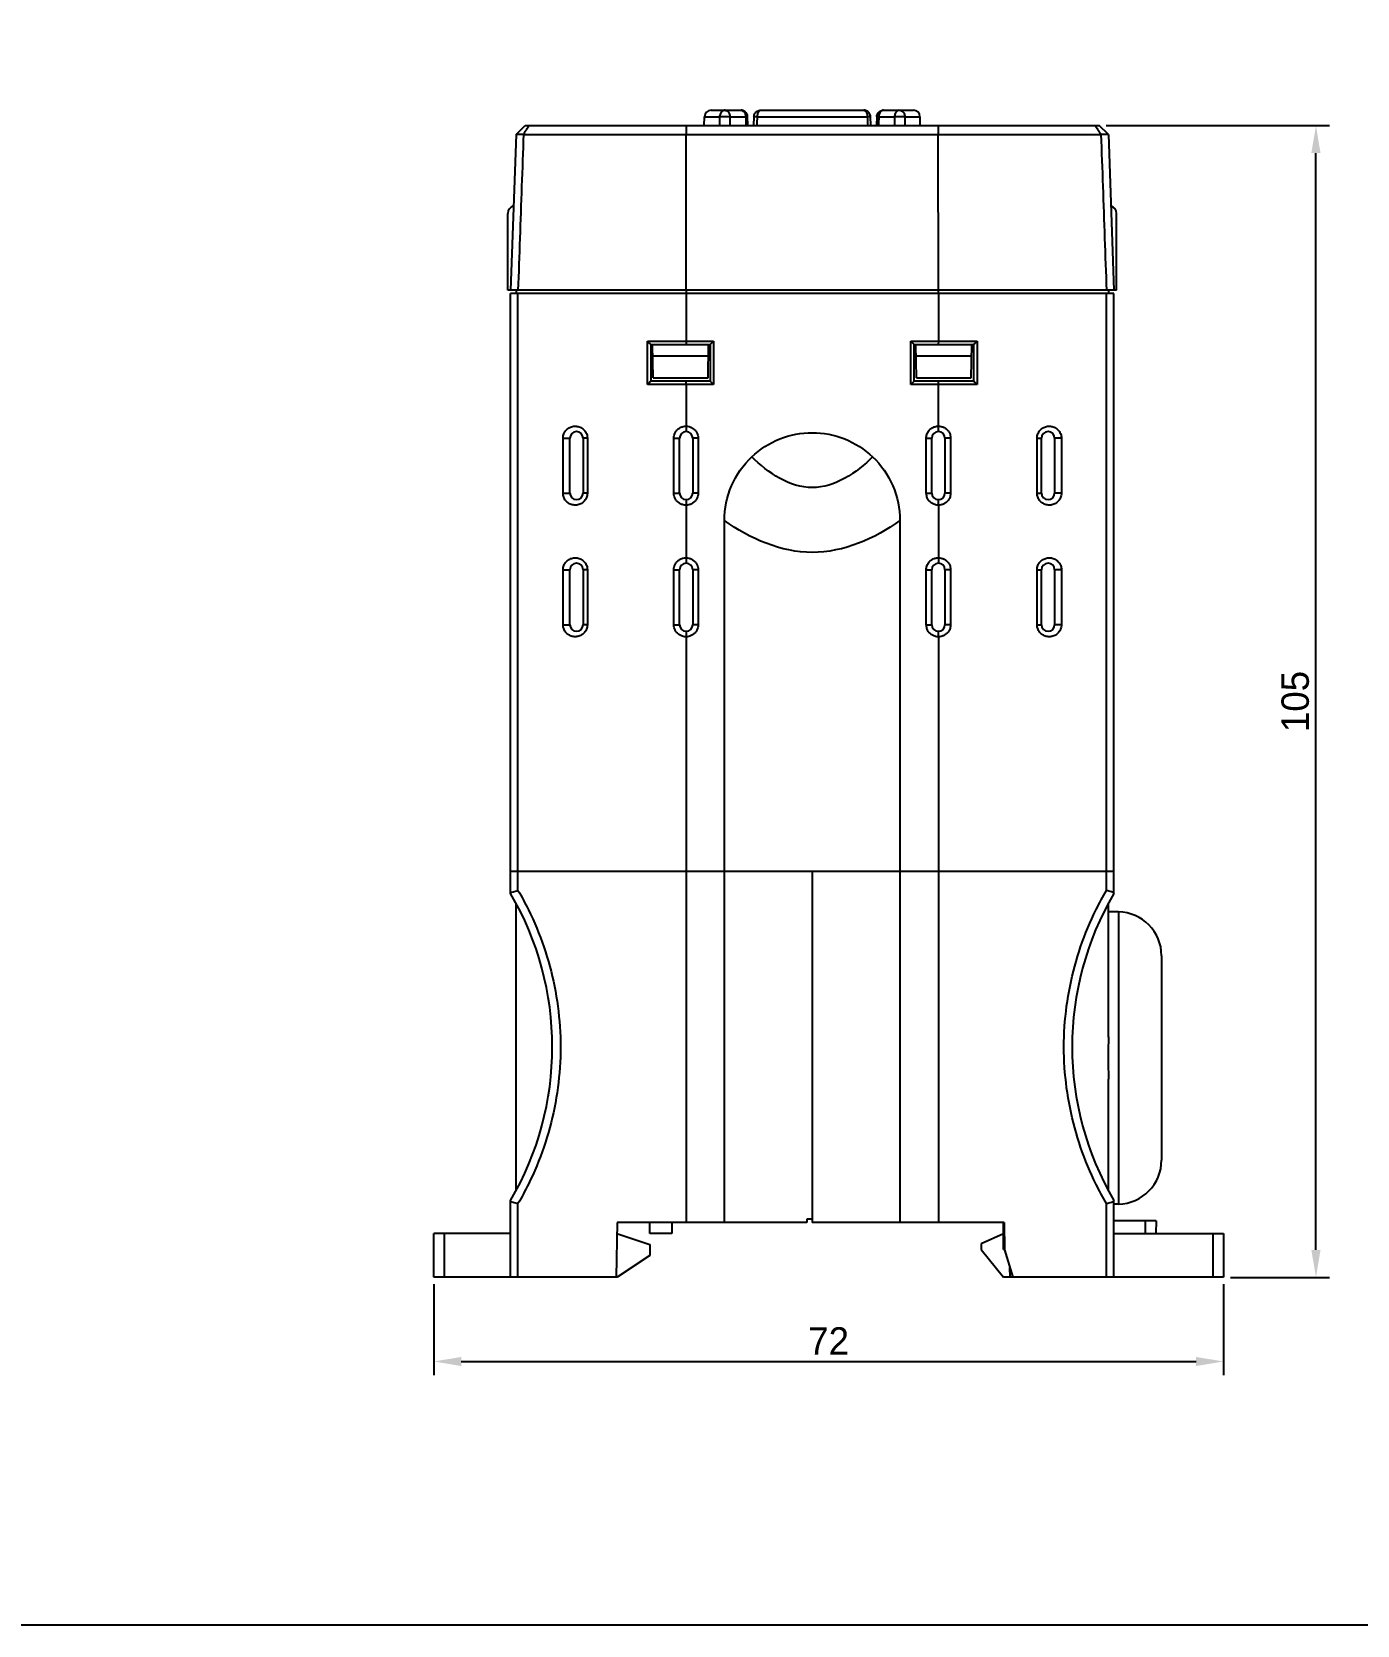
# Model space of a CAD drawing. Header units: millimetres. Extents: x 46 to 886, y 51 to 632.
# Drawn here: x 172.5 to 293.3, y 50.7 to 196 of the extents above; entities that cross this region are included whole.
import ezdxf

# ---------------------------------------------------------------- set-up
doc = ezdxf.new("R2010")
doc.units = ezdxf.units.MM
doc.layers.add('02___PRT_ALL_AXES', color=7, linetype='Continuous')
doc.styles.get("Standard").update_dxf_attribs({"font": 'BareunDotumPro1.ttf'})
doc.dimstyles.new('ISO-25', dxfattribs={"dimtxt": 2.5, "dimasz": 2.5, "dimexe": 1.25, "dimexo": 0.625, "dimtad": 1, "dimtxsty": 'Standard', "dimcen": 2.5, "dimadec": 0, "dimazin": 0, "dimtfac": 1, "dimtmove": 0, "dimatfit": 3, "dimfxl": 0, "dimarcsym": 0})

# ---------------------------------------------------------------- blocks, each defined once
blk = doc.blocks.new('*D25')
at = {"color": 0, "lineweight": -2}
for p, q in [((209.12, 81.82), (209.12, 73.52)), ((281.12, 81.82), (281.12, 73.52)), ((211.62, 74.77), (278.62, 74.77))]:
    blk.add_line(p, q, dxfattribs=at)
at = {"color": 0}
for points in [[(211.62, 75.18), (211.62, 74.35), (209.12, 74.77)], [(278.62, 74.35), (278.62, 75.18), (281.12, 74.77)]]:
    blk.add_solid(points, dxfattribs=at)
at = {"layer": 'Defpoints', "color": 0}
for p in [(209.12, 82.44), (281.12, 82.44), (281.12, 74.77)]:
    blk.add_point(p, dxfattribs=at)
at = {"color": 0, "insert": (245.12, 76.64), "char_height": 2.5, "attachment_point": 5}
blk.add_mtext('72', dxfattribs=at)
blk = doc.blocks.new('*D26')
at = {"color": 0, "lineweight": -2}
for p, q in [((270.42, 187.44), (290.8, 187.44)), ((289.55, 84.94), (289.55, 184.94)), ((281.75, 82.44), (290.8, 82.44))]:
    blk.add_line(p, q, dxfattribs=at)
at = {"color": 0}
for points in [[(289.97, 184.94), (289.13, 184.94), (289.55, 187.44)], [(289.13, 84.94), (289.97, 84.94), (289.55, 82.44)]]:
    blk.add_solid(points, dxfattribs=at)
at = {"layer": 'Defpoints', "color": 0}
for p in [(269.8, 187.44), (289.55, 187.44), (281.12, 82.44)]:
    blk.add_point(p, dxfattribs=at)
at = {"color": 0, "insert": (287.67, 134.94), "char_height": 2.5, "attachment_point": 5, "rotation": 90}
blk.add_mtext('105', dxfattribs=at)

msp = doc.modelspace()

# ---------------------------------------------------------------- linework, layer by layer
at = {"color": 7, "linetype": 'Continuous'}
for p, q in [((234.396, 188.842), (237.13, 188.842)), ((238.906, 188.842), (248.339, 188.842)), ((250.115, 188.842), (252.849, 188.842)), ((216.618, 186.642), (217.446, 187.442)), ((217.446, 187.442), (269.799, 187.442)), ((232.128, 187.442), (232.128, 186.642)), ((233.774, 187.442), (233.796, 188.257)), ((233.796, 188.257), (235.176, 188.257)), ((236.116, 188.257), (237.554, 188.257)), ((237.756, 187.442), (237.73, 188.261)), ((238.307, 188.267), (238.272, 187.442)), ((238.6, 188.257), (248.645, 188.257)), ((248.973, 187.442), (248.938, 188.267)), ((249.515, 188.261), (249.489, 187.442)), ((249.691, 188.257), (251.129, 188.257)), ((252.069, 188.257), (253.449, 188.257)), ((253.471, 187.442), (253.449, 188.257)), ((255.117, 187.442), (255.117, 186.642)), ((270.627, 186.642), (269.799, 187.442)), ((216.618, 186.642), (216.123, 172.442)), ((216.619, 186.649), (217.297, 186.649)), ((217.296, 186.642), (269.949, 186.642)), ((232.123, 172.442), (232.128, 186.642)), ((255.123, 172.442), (255.117, 186.642)), ((269.948, 186.649), (270.626, 186.649)), ((270.627, 186.642), (271.123, 172.442)), ((215.873, 172.442), (215.873, 179.442)), ((271.373, 172.442), (271.373, 179.442)), ((271.373, 172.442), (215.873, 172.442)), ((271.123, 172.142), (216.123, 172.142)), ((216.123, 117.442), (216.123, 172.142)), ((216.623, 172.442), (216.623, 172.142)), ((216.794, 117.71), (216.794, 172.142)), ((232.123, 172.142), (232.123, 167.492)), ((232.128, 172.442), (232.128, 172.142)), ((255.117, 172.442), (255.117, 172.142)), ((255.123, 172.142), (255.123, 167.792)), ((270.451, 117.71), (270.451, 172.142)), ((270.623, 172.442), (270.623, 172.142)), ((271.123, 117.442), (271.123, 172.142)), ((228.595, 163.842), (228.595, 167.792)), ((228.595, 167.792), (232.123, 167.792)), ((228.896, 167.492), (234.323, 167.492)), ((228.923, 164.142), (228.923, 167.492)), ((229.123, 164.442), (229.069, 167.495)), ((234.175, 167.442), (229.07, 167.442)), ((232.123, 167.792), (234.623, 167.792)), ((234.123, 164.442), (234.176, 167.494)), ((234.323, 167.492), (234.623, 167.792)), ((234.323, 167.492), (234.323, 164.142)), ((234.623, 167.792), (234.623, 163.842)), ((252.923, 167.492), (252.623, 167.792)), ((252.623, 163.842), (252.623, 167.792)), ((252.623, 167.792), (255.123, 167.792)), ((252.923, 167.492), (258.349, 167.492)), ((252.923, 164.142), (252.923, 167.492)), ((253.123, 164.442), (253.069, 167.494)), ((258.175, 167.442), (253.07, 167.442)), ((255.123, 167.792), (255.116, 167.492)), ((255.123, 167.792), (258.65, 167.792)), ((258.123, 164.442), (258.176, 167.495)), ((258.323, 167.492), (258.323, 164.142)), ((258.65, 167.792), (258.65, 163.842)), ((229.088, 166.442), (234.157, 166.442)), ((253.088, 166.442), (258.157, 166.442)), ((229.123, 164.442), (234.123, 164.442)), ((253.123, 164.442), (258.123, 164.442)), ((232.123, 163.842), (228.595, 163.841)), ((234.323, 164.142), (228.896, 164.142)), ((232.123, 163.842), (232.129, 164.142)), ((232.123, 163.842), (232.123, 160.042)), ((234.623, 163.842), (232.123, 163.842)), ((234.323, 164.142), (234.623, 163.842)), ((252.923, 164.142), (252.623, 163.842)), ((255.123, 163.842), (252.623, 163.842)), ((258.349, 164.142), (252.923, 164.142)), ((255.123, 159.542), (255.123, 164.142)), ((258.65, 163.841), (255.123, 163.842)), ((232.123, 160.041), (232.123, 159.541)), ((220.899, 153.942), (220.899, 158.942)), ((220.899, 158.942), (221.523, 158.942)), ((221.523, 153.942), (221.523, 158.942)), ((222.723, 158.942), (222.723, 153.942)), ((223.122, 158.942), (222.723, 158.942)), ((223.122, 158.942), (223.122, 153.942)), ((231, 153.942), (231, 158.942)), ((231, 158.942), (231.523, 158.942)), ((231.523, 153.942), (231.523, 158.942)), ((232.723, 158.942), (232.723, 153.942)), ((233.223, 158.942), (232.723, 158.942)), ((233.223, 158.942), (233.223, 153.942)), ((254.023, 153.942), (254.023, 158.942)), ((254.023, 158.942), (254.523, 158.942)), ((254.523, 153.942), (254.523, 158.942)), ((255.723, 158.942), (255.723, 153.942)), ((256.245, 158.942), (255.723, 158.942)), ((256.245, 158.942), (256.245, 153.942)), ((264.123, 153.942), (264.123, 158.942)), ((264.123, 158.942), (264.523, 158.942)), ((264.523, 153.942), (264.523, 158.942)), ((265.723, 158.942), (265.723, 153.942)), ((266.346, 158.942), (265.723, 158.942)), ((266.346, 158.942), (266.346, 153.942)), ((220.899, 153.942), (221.523, 153.942)), ((223.122, 153.942), (222.723, 153.942)), ((231, 153.942), (231.523, 153.942)), ((232.123, 153.342), (232.123, 148.042)), ((233.223, 153.942), (232.723, 153.942)), ((254.023, 153.942), (254.523, 153.942)), ((255.123, 152.842), (255.123, 153.342)), ((255.123, 152.842), (255.123, 147.542)), ((256.245, 153.942), (255.723, 153.942)), ((264.123, 153.942), (264.523, 153.942)), ((266.346, 153.942), (265.723, 153.942)), ((235.623, 87.442), (235.623, 151.442)), ((251.623, 151.442), (251.623, 87.442)), ((220.899, 141.942), (220.899, 146.942)), ((220.899, 146.942), (221.523, 146.942)), ((221.523, 141.942), (221.523, 146.942)), ((222.723, 146.942), (222.723, 141.942)), ((223.122, 146.942), (222.723, 146.942)), ((223.122, 146.942), (223.122, 141.942)), ((231, 141.942), (231, 146.942)), ((231, 146.942), (231.523, 146.942)), ((231.523, 141.942), (231.523, 146.942)), ((232.123, 148.041), (232.123, 147.541)), ((232.723, 146.942), (232.723, 141.942)), ((233.223, 146.942), (232.723, 146.942)), ((233.223, 146.942), (233.223, 141.942)), ((254.023, 141.942), (254.023, 146.942)), ((254.023, 146.942), (254.523, 146.942)), ((254.523, 141.942), (254.523, 146.942)), ((255.723, 146.942), (255.723, 141.942)), ((256.245, 146.942), (255.723, 146.942)), ((256.245, 146.942), (256.245, 141.942)), ((264.123, 141.942), (264.123, 146.942)), ((264.123, 146.942), (264.523, 146.942)), ((264.523, 141.942), (264.523, 146.942)), ((265.723, 146.942), (265.723, 141.942)), ((266.346, 146.942), (265.723, 146.942)), ((266.346, 146.942), (266.346, 141.942)), ((220.899, 141.942), (221.523, 141.942)), ((223.122, 141.942), (222.723, 141.942)), ((231, 141.942), (231.523, 141.942)), ((232.123, 141.342), (232.123, 87.442)), ((233.223, 141.942), (232.723, 141.942)), ((254.023, 141.942), (254.523, 141.942)), ((255.123, 140.842), (255.123, 141.342)), ((256.245, 141.942), (255.723, 141.942)), ((264.123, 141.942), (264.523, 141.942)), ((266.346, 141.942), (265.723, 141.942)), ((255.123, 140.842), (255.123, 87.442)), ((271.123, 119.442), (216.123, 119.442)), ((243.623, 119.442), (243.623, 87.442)), ((271.542, 115.76), (270.623, 115.776)), ((271.542, 115.76), (271.542, 89.123)), ((275.473, 111.761), (275.473, 93.122)), ((216.123, 82.442), (216.123, 89.442)), ((216.794, 82.442), (216.794, 89.173)), ((270.451, 82.442), (270.451, 89.173)), ((271.123, 82.442), (271.123, 89.442)), ((271.542, 89.123), (271.123, 89.116)), ((225.823, 87.442), (225.735, 82.442)), ((243.123, 87.442), (225.823, 87.442)), ((228.823, 86.442), (228.823, 87.442)), ((230.823, 87.442), (230.823, 86.442)), ((243.623, 87.742), (243.123, 87.742)), ((243.123, 87.742), (243.123, 87.442)), ((261.123, 87.442), (243.623, 87.442)), ((261.073, 84.992), (261.073, 87.442)), ((261.123, 87.442), (261.166, 84.941)), ((274.973, 87.592), (271.123, 87.592)), ((273.973, 87.592), (273.964, 86.442)), ((274.973, 87.592), (274.952, 86.442)), ((209.123, 82.442), (209.123, 86.442)), ((216.123, 86.442), (209.123, 86.442)), ((210.105, 82.442), (210.105, 86.442)), ((225.805, 86.447), (228.823, 85.442)), ((230.823, 86.442), (228.823, 86.442)), ((261.073, 86.392), (259.023, 85.492)), ((261.073, 85.992), (261.148, 85.993)), ((271.123, 86.442), (281.123, 86.442)), ((280.14, 86.442), (280.14, 82.442)), ((281.123, 86.442), (281.123, 82.442)), ((228.823, 84.442), (225.823, 82.442)), ((228.823, 85.442), (228.823, 84.442)), ((259.023, 85.492), (259.023, 84.992)), ((259.023, 84.992), (261.073, 82.442)), ((261.073, 84.992), (261.165, 84.99)), ((261.166, 84.941), (261.91, 82.442)), ((261.662, 82.442), (261.647, 83.325)), ((225.823, 82.442), (209.123, 82.442)), ((281.123, 82.442), (261.073, 82.442))]:
    msp.add_line(p, q, dxfattribs=at)
msp.add_lwpolyline([(46.411, 631.769), (886.327, 631.769), (886.327, 50.731), (46.411, 50.731)], close=True)
for centre, radius, start, end in [((234.396, 188.242), 0.6, 90, 178.5), ((252.849, 188.242), 0.6, 1.5, 90), ((216.573, 179.442), 0.7, 105.06861, 180), ((270.673, 179.442), 0.7, 0, 74.93139), ((222.123, 158.942), 0.6, 0, 180), ((232.123, 158.942), 0.6, 0, 180), ((255.123, 158.942), 0.6, 0, 180), ((265.123, 158.942), 0.6, 0, 180), ((222.123, 153.942), 0.6, 180, 0), ((232.123, 153.942), 0.6, 180, 0), ((255.123, 153.942), 0.6, 180, 0), ((265.123, 153.942), 0.6, 180, 0), ((222.123, 146.942), 0.6, 0, 180), ((232.123, 146.942), 0.6, 0, 180), ((255.123, 146.942), 0.6, 0, 180), ((265.123, 146.942), 0.6, 0, 180), ((222.123, 141.942), 0.6, 180, 0), ((232.123, 141.942), 0.6, 180, 0), ((255.123, 141.942), 0.6, 180, 0), ((265.123, 141.942), 0.6, 180, 0), ((192.233, 103.442), 27.689, 329.62833, 30.37167), ((295.012, 103.442), 27.689, 149.62833, 210.37167), ((271.473, 111.761), 4, 0, 89), ((271.473, 93.122), 4, 271, 0)]:
    msp.add_arc(centre, radius, start, end, dxfattribs=at)
for points, knots in [([(235.692, 188.842), (235.646, 188.842), (235.554, 188.827), (235.427, 188.764), (235.319, 188.666), (235.239, 188.541), (235.19, 188.402), (235.177, 188.305), (235.176, 188.257)], [0, 0, 0, 0, 0.13624454, 0.27555328, 0.42026591, 0.56889954, 0.71616687, 0.85939691, 0.85939691, 0.85939691, 0.85939691]), ([(235.692, 188.842), (235.729, 188.842), (235.808, 188.826), (235.913, 188.762), (236.001, 188.663), (236.066, 188.539), (236.105, 188.401), (236.115, 188.305), (236.116, 188.257)], [0, 0, 0, 0, 0.11270879, 0.23244124, 0.36365203, 0.50496935, 0.64955037, 0.7924155, 0.7924155, 0.7924155, 0.7924155]), ([(237.13, 188.842), (237.167, 188.842), (237.243, 188.827), (237.346, 188.766), (237.433, 188.671), (237.5, 188.549), (237.542, 188.408), (237.553, 188.308), (237.554, 188.257)], [0, 0, 0, 0, 0.10995726, 0.22654436, 0.35372959, 0.49240683, 0.64012653, 0.79246253, 0.79246253, 0.79246253, 0.79246253]), ([(237.73, 188.261), (237.728, 188.312), (237.712, 188.414), (237.649, 188.556), (237.552, 188.677), (237.428, 188.77), (237.284, 188.828), (237.181, 188.842), (237.13, 188.842)], [0, 0, 0, 0, 0.15361284, 0.30706417, 0.46046817, 0.6137678, 0.76720805, 0.92080542, 0.92080542, 0.92080542, 0.92080542]), ([(238.307, 188.267), (238.309, 188.318), (238.326, 188.419), (238.39, 188.56), (238.487, 188.679), (238.611, 188.771), (238.753, 188.828), (238.856, 188.842), (238.906, 188.842)], [0, 0, 0, 0, 0.15252293, 0.30494675, 0.45734737, 0.60968184, 0.7621025, 0.91461845, 0.91461845, 0.91461845, 0.91461845]), ([(238.906, 188.842), (238.879, 188.842), (238.819, 188.824), (238.743, 188.758), (238.682, 188.659), (238.636, 188.536), (238.607, 188.4), (238.6, 188.305), (238.6, 188.257)], [0, 0, 0, 0, 0.08272935, 0.17898362, 0.29513335, 0.42873384, 0.57057733, 0.71307656, 0.71307656, 0.71307656, 0.71307656]), ([(248.339, 188.842), (248.366, 188.842), (248.426, 188.824), (248.502, 188.758), (248.563, 188.659), (248.609, 188.536), (248.638, 188.4), (248.645, 188.305), (248.645, 188.257)], [0, 0, 0, 0, 0.08272981, 0.17898447, 0.29513429, 0.42873459, 0.57057774, 0.71307655, 0.71307655, 0.71307655, 0.71307655]), ([(248.938, 188.267), (248.936, 188.318), (248.919, 188.419), (248.855, 188.56), (248.758, 188.679), (248.634, 188.771), (248.492, 188.828), (248.389, 188.842), (248.339, 188.842)], [0, 0, 0, 0, 0.15252289, 0.30494672, 0.45734734, 0.60968183, 0.76210249, 0.91461845, 0.91461845, 0.91461845, 0.91461845]), ([(249.515, 188.261), (249.517, 188.312), (249.533, 188.414), (249.596, 188.556), (249.693, 188.677), (249.817, 188.77), (249.961, 188.828), (250.064, 188.842), (250.115, 188.842)], [0, 0, 0, 0, 0.15361297, 0.30706427, 0.46046824, 0.61376785, 0.76720807, 0.92080542, 0.92080542, 0.92080542, 0.92080542]), ([(250.115, 188.842), (250.078, 188.842), (250.002, 188.827), (249.899, 188.766), (249.812, 188.671), (249.745, 188.549), (249.703, 188.408), (249.692, 188.308), (249.691, 188.257)], [0, 0, 0, 0, 0.10995731, 0.22654428, 0.35372959, 0.4924069, 0.64012642, 0.79246253, 0.79246253, 0.79246253, 0.79246253]), ([(251.553, 188.842), (251.516, 188.842), (251.437, 188.826), (251.332, 188.762), (251.244, 188.663), (251.179, 188.539), (251.14, 188.401), (251.13, 188.305), (251.129, 188.257)], [0, 0, 0, 0, 0.11270935, 0.23244214, 0.36365291, 0.50497, 0.64955074, 0.79241549, 0.79241549, 0.79241549, 0.79241549]), ([(251.553, 188.842), (251.599, 188.842), (251.691, 188.827), (251.818, 188.764), (251.926, 188.666), (252.007, 188.541), (252.055, 188.402), (252.068, 188.305), (252.069, 188.257)], [0, 0, 0, 0, 0.1362438, 0.27555215, 0.4202648, 0.56889873, 0.71616644, 0.85939692, 0.85939692, 0.85939692, 0.85939692]), ([(217.296, 186.642), (217.353, 186.728), (217.457, 186.909), (217.637, 187.171), (217.754, 187.351), (217.814, 187.442)], [0, 0, 0, 0, 0.30801502, 0.62673392, 0.95240282, 0.95240282, 0.95240282, 0.95240282]), ([(235.176, 188.257), (235.208, 188.259), (235.282, 188.263), (235.403, 188.266), (235.544, 188.267), (235.695, 188.267), (235.846, 188.266), (235.986, 188.262), (236.075, 188.259), (236.116, 188.257)], [0, 0, 0, 0, 0.09629911, 0.22064673, 0.36477543, 0.51902036, 0.67305686, 0.81654017, 0.93994838, 0.93994838, 0.93994838, 0.93994838]), ([(237.554, 188.257), (237.585, 188.258), (237.645, 188.263), (237.677, 188.254), (237.735, 188.266), (237.73, 188.261)], [0, 0, 0, 0, 0.09189576, 0.15154966, 0.17546559, 0.17546559, 0.17546559, 0.17546559]), ([(238.307, 188.267), (238.312, 188.271), (238.341, 188.261), (238.395, 188.268), (238.488, 188.26), (238.559, 188.259), (238.6, 188.257)], [0, 0, 0, 0, 0.01929018, 0.07755288, 0.17086862, 0.29305515, 0.29305515, 0.29305515, 0.29305515]), ([(248.645, 188.257), (248.686, 188.259), (248.757, 188.26), (248.85, 188.268), (248.904, 188.261), (248.933, 188.271), (248.938, 188.267)], [0, 0, 0, 0, 0.1221673, 0.21549198, 0.27375938, 0.2930552, 0.2930552, 0.2930552, 0.2930552]), ([(249.515, 188.261), (249.51, 188.266), (249.568, 188.254), (249.6, 188.263), (249.66, 188.258), (249.691, 188.257)], [0, 0, 0, 0, 0.02390993, 0.08355492, 0.17546587, 0.17546587, 0.17546587, 0.17546587]), ([(251.129, 188.257), (251.17, 188.259), (251.259, 188.262), (251.399, 188.266), (251.55, 188.267), (251.701, 188.267), (251.842, 188.266), (251.963, 188.263), (252.037, 188.259), (252.069, 188.257)], [0, 0, 0, 0, 0.1233847, 0.26687139, 0.42090585, 0.57515141, 0.71928332, 0.84362951, 0.93994839, 0.93994839, 0.93994839, 0.93994839]), ([(269.949, 186.642), (269.892, 186.728), (269.788, 186.909), (269.608, 187.171), (269.491, 187.351), (269.431, 187.442)], [0, 0, 0, 0, 0.30801006, 0.62672901, 0.95240283, 0.95240283, 0.95240283, 0.95240283]), ([(217.296, 186.642), (217.241, 185.062), (217.129, 181.905), (216.961, 177.171), (216.849, 174.017), (216.794, 172.442)], [0, 0, 0, 0, 4.7419161, 9.479585, 14.2093843, 14.2093843, 14.2093843, 14.2093843]), ([(269.949, 186.642), (270.005, 185.062), (270.116, 181.905), (270.284, 177.171), (270.396, 174.017), (270.451, 172.442)], [0, 0, 0, 0, 4.7419163, 9.4795852, 14.2093843, 14.2093843, 14.2093843, 14.2093843]), ([(228.896, 167.492), (228.862, 167.525), (228.796, 167.591), (228.695, 167.691), (228.628, 167.758), (228.595, 167.792)], [0, 0, 0, 0, 0.14119249, 0.28284495, 0.42492348, 0.42492348, 0.42492348, 0.42492348]), ([(258.349, 167.492), (258.383, 167.525), (258.449, 167.591), (258.55, 167.691), (258.617, 167.758), (258.65, 167.792)], [0, 0, 0, 0, 0.1411922, 0.28284437, 0.4249228, 0.4249228, 0.4249228, 0.4249228]), ([(228.896, 164.142), (228.862, 164.108), (228.796, 164.042), (228.695, 163.942), (228.628, 163.875), (228.595, 163.842)], [0, 0, 0, 0, 0.14119249, 0.28284495, 0.42492348, 0.42492348, 0.42492348, 0.42492348]), ([(258.349, 164.142), (258.383, 164.108), (258.449, 164.042), (258.55, 163.942), (258.617, 163.875), (258.65, 163.842)], [0, 0, 0, 0, 0.1411922, 0.28284437, 0.4249228, 0.4249228, 0.4249228, 0.4249228]), ([(220.899, 158.942), (220.899, 159.017), (220.92, 159.211), (221.036, 159.51), (221.273, 159.791), (221.586, 159.979), (221.938, 160.058), (222.298, 160.024), (222.634, 159.876), (222.905, 159.627), (223.078, 159.309), (223.121, 159.068), (223.122, 158.948), (223.122, 158.942)], [0, 0, 0, 0, 0.2251407, 0.5816542, 0.9460881, 1.3059673, 1.6587, 2.0119067, 2.3730002, 2.7392613, 3.0978757, 3.4403777, 3.45869, 3.45869, 3.45869, 3.45869]), ([(231, 158.942), (231, 159.036), (231.026, 159.23), (231.142, 159.506), (231.332, 159.746), (231.578, 159.92), (231.847, 160.022), (232.033, 160.043), (232.123, 160.042)], [0, 0, 0, 0, 0.2825949, 0.5802685, 0.8871319, 1.1892516, 1.4733925, 1.7425521, 1.7425521, 1.7425521, 1.7425521]), ([(232.123, 160.042), (232.212, 160.042), (232.397, 160.019), (232.665, 159.914), (232.904, 159.734), (233.086, 159.5), (233.197, 159.229), (233.223, 159.038), (233.223, 158.942)], [0, 0, 0, 0, 0.2677824, 0.5535008, 0.8538571, 1.1538191, 1.4325805, 1.7229137, 1.7229137, 1.7229137, 1.7229137]), ([(254.023, 158.942), (254.023, 159.055), (254.059, 159.289), (254.222, 159.608), (254.482, 159.858), (254.794, 160.01), (255.016, 160.042), (255.123, 160.042)], [0, 0, 0, 0, 0.3394546, 0.6970018, 1.0580584, 1.40182, 1.72069, 1.72069, 1.72069, 1.72069]), ([(255.123, 160.042), (255.213, 160.042), (255.402, 160.021), (255.675, 159.918), (255.919, 159.738), (256.105, 159.503), (256.219, 159.231), (256.243, 159.039), (256.245, 158.942)], [0, 0, 0, 0, 0.2726555, 0.5629083, 0.8670848, 1.1698951, 1.4503594, 1.7425563, 1.7425563, 1.7425563, 1.7425563]), ([(264.123, 158.942), (264.123, 159.016), (264.143, 159.209), (264.258, 159.508), (264.494, 159.789), (264.807, 159.978), (265.159, 160.058), (265.519, 160.025), (265.855, 159.878), (266.127, 159.63), (266.301, 159.312), (266.345, 159.07), (266.346, 158.949), (266.346, 158.942)], [0, 0, 0, 0, 0.2221324, 0.5783093, 0.9430485, 1.3031694, 1.6558879, 2.0089427, 2.3693972, 2.7348392, 3.093664, 3.4376325, 3.4587044, 3.4587044, 3.4587044, 3.4587044]), ([(238.119, 157.248), (238.849, 157.94), (240.588, 159.055), (242.617, 159.442), (243.623, 159.442)], [0, 0, 0, 0, 3.0161978, 6.0323957, 6.0323957, 6.0323957, 6.0323957]), ([(243.623, 159.442), (244.628, 159.442), (246.657, 159.055), (248.396, 157.94), (249.126, 157.248)], [0, 0, 0, 0, 3.0161978, 6.0323957, 6.0323957, 6.0323957, 6.0323957]), ([(223.122, 153.942), (223.122, 153.868), (223.102, 153.674), (222.987, 153.376), (222.751, 153.094), (222.438, 152.905), (222.086, 152.825), (221.726, 152.858), (221.39, 153.005), (221.118, 153.253), (220.944, 153.571), (220.9, 153.813), (220.899, 153.935), (220.899, 153.942)], [0, 0, 0, 0, 0.2221324, 0.5783093, 0.9430485, 1.3031694, 1.6558879, 2.0089427, 2.3693972, 2.7348392, 3.093664, 3.4376325, 3.4587044, 3.4587044, 3.4587044, 3.4587044]), ([(232.123, 152.842), (232.031, 152.841), (231.843, 152.862), (231.569, 152.966), (231.326, 153.146), (231.14, 153.38), (231.026, 153.653), (231.002, 153.844), (231, 153.942)], [0, 0, 0, 0, 0.2731157, 0.5638772, 0.8679502, 1.1700932, 1.4505533, 1.7425462, 1.7425462, 1.7425462, 1.7425462]), ([(233.223, 153.942), (233.223, 153.848), (233.197, 153.654), (233.084, 153.38), (232.897, 153.141), (232.657, 152.966), (232.392, 152.863), (232.211, 152.842), (232.123, 152.842)], [0, 0, 0, 0, 0.2815, 0.5773614, 0.8813421, 1.1797974, 1.4587865, 1.7229143, 1.7229143, 1.7229143, 1.7229143]), ([(255.123, 152.842), (255.033, 152.842), (254.848, 152.864), (254.579, 152.969), (254.341, 153.15), (254.158, 153.384), (254.048, 153.654), (254.023, 153.845), (254.023, 153.942)], [0, 0, 0, 0, 0.2682515, 0.5544854, 0.8547426, 1.1540319, 1.4327726, 1.7229039, 1.7229039, 1.7229039, 1.7229039]), ([(256.245, 153.942), (256.245, 153.847), (256.219, 153.653), (256.103, 153.377), (255.912, 153.137), (255.667, 152.962), (255.397, 152.861), (255.212, 152.841), (255.123, 152.842)], [0, 0, 0, 0, 0.2829679, 0.5808845, 0.8878608, 1.1902012, 1.4736991, 1.7425545, 1.7425545, 1.7425545, 1.7425545]), ([(266.346, 153.942), (266.346, 153.867), (266.325, 153.672), (266.209, 153.373), (265.972, 153.092), (265.659, 152.904), (265.307, 152.825), (264.947, 152.859), (264.611, 153.007), (264.34, 153.256), (264.167, 153.574), (264.124, 153.815), (264.123, 153.935), (264.123, 153.942)], [0, 0, 0, 0, 0.2251407, 0.5816542, 0.9460881, 1.3059673, 1.6587, 2.0119067, 2.3730002, 2.7392613, 3.0978757, 3.4403777, 3.45869, 3.45869, 3.45869, 3.45869]), ([(220.899, 146.942), (220.899, 147.017), (220.92, 147.211), (221.036, 147.51), (221.273, 147.791), (221.586, 147.979), (221.938, 148.058), (222.298, 148.024), (222.634, 147.876), (222.905, 147.627), (223.078, 147.309), (223.121, 147.068), (223.122, 146.948), (223.122, 146.942)], [0, 0, 0, 0, 0.2251407, 0.5816542, 0.9460881, 1.3059673, 1.6587, 2.0119067, 2.3730002, 2.7392613, 3.0978757, 3.4403777, 3.45869, 3.45869, 3.45869, 3.45869]), ([(231, 146.942), (231, 147.036), (231.026, 147.23), (231.142, 147.506), (231.332, 147.746), (231.578, 147.92), (231.847, 148.022), (232.033, 148.043), (232.123, 148.042)], [0, 0, 0, 0, 0.2825949, 0.5802685, 0.8871319, 1.1892516, 1.4733925, 1.7425521, 1.7425521, 1.7425521, 1.7425521]), ([(232.123, 148.042), (232.212, 148.042), (232.397, 148.019), (232.665, 147.914), (232.904, 147.734), (233.086, 147.5), (233.197, 147.229), (233.223, 147.038), (233.223, 146.942)], [0, 0, 0, 0, 0.2677824, 0.5535008, 0.8538571, 1.1538191, 1.4325805, 1.7229137, 1.7229137, 1.7229137, 1.7229137]), ([(254.023, 146.942), (254.023, 147.055), (254.059, 147.289), (254.222, 147.608), (254.482, 147.858), (254.794, 148.01), (255.016, 148.042), (255.123, 148.042)], [0, 0, 0, 0, 0.3394546, 0.6970018, 1.0580584, 1.40182, 1.72069, 1.72069, 1.72069, 1.72069]), ([(255.123, 148.042), (255.213, 148.042), (255.402, 148.021), (255.675, 147.918), (255.919, 147.738), (256.105, 147.503), (256.219, 147.231), (256.243, 147.039), (256.245, 146.942)], [0, 0, 0, 0, 0.2726555, 0.5629083, 0.8670848, 1.1698951, 1.4503594, 1.7425563, 1.7425563, 1.7425563, 1.7425563]), ([(264.123, 146.942), (264.123, 147.016), (264.143, 147.209), (264.258, 147.508), (264.494, 147.789), (264.807, 147.978), (265.159, 148.058), (265.519, 148.025), (265.855, 147.878), (266.127, 147.63), (266.301, 147.312), (266.345, 147.07), (266.346, 146.949), (266.346, 146.942)], [0, 0, 0, 0, 0.2221324, 0.5783093, 0.9430485, 1.3031694, 1.6558879, 2.0089427, 2.3693972, 2.7348392, 3.093664, 3.4376325, 3.4587044, 3.4587044, 3.4587044, 3.4587044]), ([(223.122, 141.942), (223.122, 141.868), (223.102, 141.674), (222.987, 141.376), (222.751, 141.094), (222.438, 140.905), (222.086, 140.825), (221.726, 140.858), (221.39, 141.005), (221.118, 141.253), (220.944, 141.571), (220.9, 141.813), (220.899, 141.935), (220.899, 141.942)], [0, 0, 0, 0, 0.2221324, 0.5783093, 0.9430485, 1.3031694, 1.6558879, 2.0089427, 2.3693972, 2.7348392, 3.093664, 3.4376325, 3.4587044, 3.4587044, 3.4587044, 3.4587044]), ([(232.123, 140.842), (232.031, 140.841), (231.843, 140.862), (231.569, 140.966), (231.326, 141.146), (231.14, 141.38), (231.026, 141.653), (231.002, 141.844), (231, 141.942)], [0, 0, 0, 0, 0.2731157, 0.5638772, 0.8679502, 1.1700932, 1.4505533, 1.7425462, 1.7425462, 1.7425462, 1.7425462]), ([(233.223, 141.942), (233.223, 141.848), (233.197, 141.654), (233.084, 141.38), (232.897, 141.141), (232.657, 140.966), (232.392, 140.863), (232.211, 140.842), (232.123, 140.842)], [0, 0, 0, 0, 0.2815, 0.5773614, 0.8813421, 1.1797974, 1.4587865, 1.7229143, 1.7229143, 1.7229143, 1.7229143]), ([(255.123, 140.842), (255.033, 140.842), (254.848, 140.864), (254.579, 140.969), (254.341, 141.15), (254.158, 141.384), (254.048, 141.654), (254.023, 141.845), (254.023, 141.942)], [0, 0, 0, 0, 0.2682515, 0.5544854, 0.8547426, 1.1540319, 1.4327726, 1.7229039, 1.7229039, 1.7229039, 1.7229039]), ([(256.245, 141.942), (256.245, 141.847), (256.219, 141.653), (256.103, 141.377), (255.912, 141.137), (255.667, 140.962), (255.397, 140.861), (255.212, 140.841), (255.123, 140.842)], [0, 0, 0, 0, 0.2829679, 0.5808845, 0.8878608, 1.1902012, 1.4736991, 1.7425545, 1.7425545, 1.7425545, 1.7425545]), ([(266.346, 141.942), (266.346, 141.867), (266.325, 141.672), (266.209, 141.373), (265.972, 141.092), (265.659, 140.904), (265.307, 140.825), (264.947, 140.859), (264.611, 141.007), (264.34, 141.256), (264.167, 141.574), (264.124, 141.815), (264.123, 141.935), (264.123, 141.942)], [0, 0, 0, 0, 0.2251407, 0.5816542, 0.9460881, 1.3059673, 1.6587, 2.0119067, 2.3730002, 2.7392613, 3.0978757, 3.4403777, 3.45869, 3.45869, 3.45869, 3.45869]), ([(216.123, 117.533), (216.196, 117.552), (216.345, 117.591), (216.568, 117.651), (216.719, 117.69), (216.794, 117.71)], [0, 0, 0, 0, 0.2286483, 0.46027259, 0.69459092, 0.69459092, 0.69459092, 0.69459092]), ([(216.795, 117.711), (217.131, 117.136), (218.027, 115.471), (219.233, 112.577), (220.201, 108.997), (220.692, 105.305), (220.692, 101.578), (220.201, 97.886), (219.233, 94.306), (218.027, 91.412), (217.131, 89.747), (216.795, 89.172)], [0, 0, 0, 0, 1.9998765, 5.6661703, 9.3777112, 13.0949377, 16.8078541, 20.5249723, 24.2364529, 27.9027914, 29.9028215, 29.9028215, 29.9028215, 29.9028215]), ([(270.451, 89.172), (270.117, 89.742), (269.223, 91.402), (268.016, 94.292), (267.045, 97.878), (266.553, 101.575), (266.553, 105.308), (267.045, 109.005), (268.016, 112.591), (269.223, 115.481), (270.117, 117.141), (270.451, 117.711)], [0, 0, 0, 0, 1.9805142, 5.6521341, 9.3692716, 13.0921215, 16.810609, 20.5333501, 24.2504276, 27.9220928, 29.9027615, 29.9027615, 29.9027615, 29.9027615]), ([(271.123, 117.533), (271.049, 117.552), (270.9, 117.591), (270.677, 117.651), (270.526, 117.69), (270.451, 117.71)], [0, 0, 0, 0, 0.22862633, 0.46024965, 0.69458836, 0.69458836, 0.69458836, 0.69458836]), ([(270.623, 104.352), (270.622, 104.004), (270.619, 103.142), (270.618, 101.856), (270.622, 100.919), (270.623, 100.495)], [0, 0, 0, 0, 1.0434216, 2.5871005, 3.8568484, 3.8568484, 3.8568484, 3.8568484]), ([(216.123, 89.35), (216.196, 89.331), (216.345, 89.292), (216.568, 89.232), (216.719, 89.193), (216.794, 89.173)], [0, 0, 0, 0, 0.22864835, 0.46027262, 0.69459076, 0.69459076, 0.69459076, 0.69459076]), ([(270.451, 89.173), (270.526, 89.193), (270.677, 89.232), (270.9, 89.292), (271.049, 89.331), (271.123, 89.35)], [0, 0, 0, 0, 0.23433891, 0.46596224, 0.69458852, 0.69458852, 0.69458852, 0.69458852])]:
    msp.add_open_spline(points, degree=3, knots=knots, dxfattribs=at)
for points in [[(235.176, 188.257), (235.175, 187.985), (235.174, 187.713), (235.173, 187.442)], [(236.116, 188.257), (236.115, 187.985), (236.113, 187.713), (236.112, 187.442)], [(237.554, 188.257), (237.563, 187.985), (237.572, 187.713), (237.58, 187.442)], [(237.643, 188.553), (237.628, 188.578), (237.611, 188.602), (237.592, 188.624)], [(237.705, 188.412), (237.697, 188.44), (237.687, 188.467), (237.675, 188.492)], [(238.333, 188.417), (238.341, 188.444), (238.351, 188.471), (238.363, 188.497)], [(238.6, 188.257), (238.588, 187.985), (238.576, 187.713), (238.564, 187.442)], [(248.645, 188.257), (248.657, 187.985), (248.669, 187.713), (248.681, 187.442)], [(249.691, 188.257), (249.682, 187.985), (249.674, 187.713), (249.665, 187.442)], [(251.129, 188.257), (251.131, 187.985), (251.132, 187.713), (251.133, 187.442)], [(252.069, 188.257), (252.07, 187.985), (252.071, 187.713), (252.072, 187.442)], [(235.623, 151.442), (235.623, 152.517), (236.066, 154.691), (237.339, 156.508), (238.119, 157.248)], [(249.126, 157.248), (247.684, 155.778), (243.623, 153.105), (239.561, 155.778), (238.119, 157.248)], [(249.126, 157.248), (249.906, 156.508), (251.179, 154.691), (251.623, 152.517), (251.623, 151.442)], [(251.623, 151.442), (249.327, 149.773), (243.623, 147.295), (237.918, 149.773), (235.623, 151.442)]]:
    msp.add_open_spline(points, degree=3, dxfattribs=at)
at = {"layer": '02___PRT_ALL_AXES', "color": 7, "linetype": 'Continuous'}
for p, q in [((216.623, 90.336), (216.623, 116.543)), ((270.623, 104.34), (270.623, 116.535)), ((270.623, 90.343), (270.623, 100.504))]:
    msp.add_line(p, q, dxfattribs=at)

# ---------------------------------------------------------------- dimensions: what is measured, and where the dimension line sits
dim = msp.add_linear_dim(base=(289.549, 187.442), p1=(281.123, 82.442), p2=(269.799, 187.442), angle=90, dimstyle='ISO-25', override={"dimfxl": 3})
dim.commit()
dim.dimension.update_dxf_attribs({"geometry": '*D26', "text_midpoint": (287.674, 134.942)})
dim = msp.add_linear_dim(base=(281.123, 74.766), p1=(209.123, 82.442), p2=(281.123, 82.442), dimstyle='ISO-25', override={"dimfxl": 3})
dim.commit()
dim.dimension.update_dxf_attribs({"geometry": '*D25', "text_midpoint": (245.123, 76.641)})

doc.saveas('drawing.dxf')
